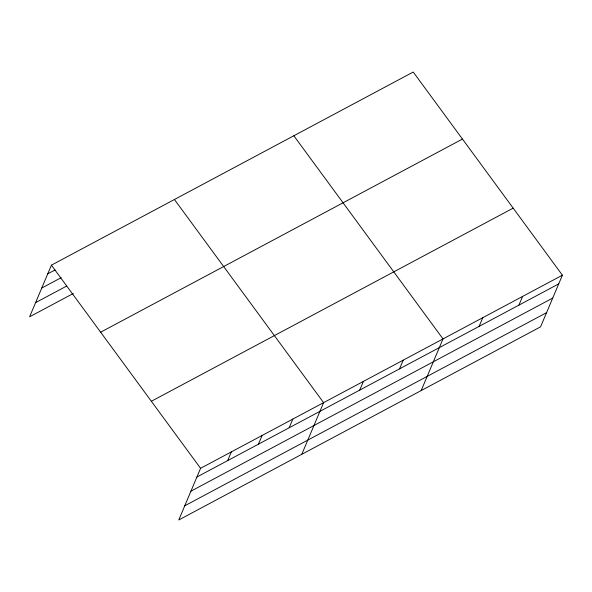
<?xml version="1.0" encoding="UTF-8"?>
<svg xmlns="http://www.w3.org/2000/svg" width="592" height="592" viewBox="0 0 592 592"><rect width="100%" height="100%" fill="white"/><g stroke="black" fill="none" stroke-linecap="round" stroke-linejoin="round"><path stroke-width="0.89" d="M562.4 275.184L200.584 468.316L178.769 519.968L540.577 326.836L562.4 275.184L413.231 72.032L51.423 265.164L29.6 316.816L73.304 293.491M227.668 460.598L231.339 451.896M258.423 444.185L262.093 435.483M289.177 427.764L292.848 419.062M301.787 454.301L323.602 402.649L174.433 199.504M359.729 390.106L363.407 381.403M399.526 368.86L403.204 360.158M421.186 390.565L443.001 338.913L293.832 135.768M479.128 326.37L482.798 317.667M518.925 305.124L522.603 296.422M47.745 273.867L55.026 269.982M41.758 288.045L61.183 277.678M35.587 302.645L66.341 286.232M100.647 332.208L462.456 139.068M151.36 401.272L513.175 208.14M196.914 477.019L558.722 283.879M190.927 491.19L552.736 298.057M184.756 505.79L546.571 312.657M51.423 265.164L200.584 468.316"/></g></svg>
